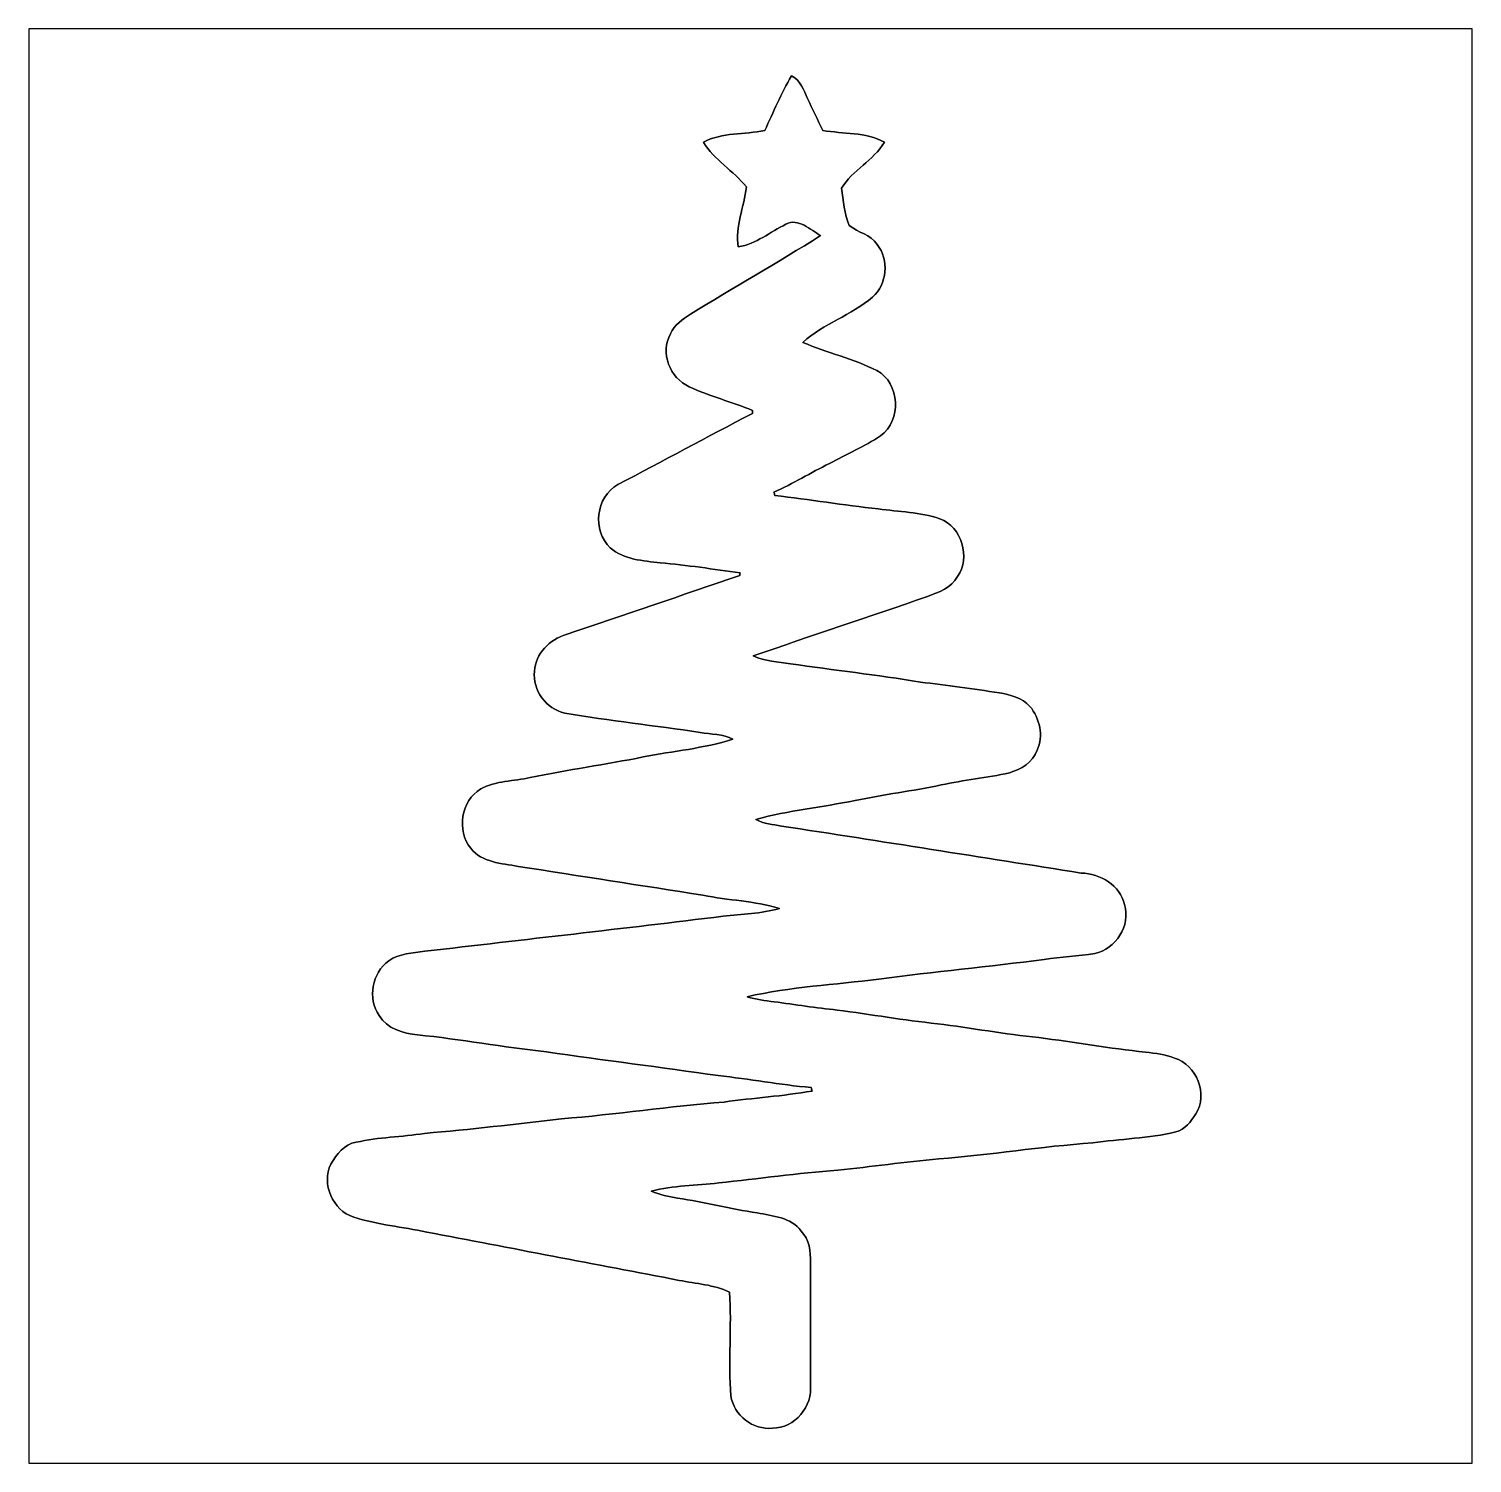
# Model space of a CAD drawing. Header units: centimetres. Extents: x -16.8 to 16.8, y -16.7 to 16.7.
import ezdxf

# ---------------------------------------------------------------- set-up
doc = ezdxf.new("R2010")
doc.units = ezdxf.units.CM
doc.header["$MEASUREMENT"] = 0
doc.layers.add('Layer 1', color=7, linetype='Continuous')

msp = doc.modelspace()

# ---------------------------------------------------------------- linework, layer by layer
at = {"layer": 'Layer 1', "color": 7}
for points, knots in [([(-16.77458, 16.66875), (-16.77458, 16.66875), (16.77458, 16.66875), (16.77458, 16.66875), (16.77458, 16.66875), (16.77458, 16.66875), (16.77458, -16.66875), (16.77458, -16.66875), (16.77458, -16.66875), (16.77458, -16.66875), (-16.77458, -16.66875), (-16.77458, -16.66875), (-16.77458, -16.66875), (-16.77458, -16.66875), (-16.77458, 16.66875), (-16.77458, 16.66875), (-16.77458, 16.66875), (-16.77458, 16.66875), (-16.77458, 16.66875), (-16.77458, 16.66875)], [0, 0, 0, 0, 0.16666667, 0.16666667, 0.16666667, 0.16666667, 0.33333333, 0.33333333, 0.33333333, 0.33333333, 0.5, 0.5, 0.5, 0.5, 0.66666667, 0.66666667, 0.66666667, 0.66666667, 1, 1, 1, 1]), ([(0.95603, 15.57479), (0.70485, 15.17403), (0.53622, 14.73094), (0.33126, 14.3069), (0.33126, 14.3069), (-0.14041, 14.20989), (-0.66005, 14.26633), (-1.09502, 14.03597), (-1.09502, 14.03597), (-0.84314, 13.61652), (-0.39546, 13.37381), (-0.0949, 12.99422), (-0.0949, 12.99422), (-0.14923, 12.53172), (-0.36477, 12.06994), (-0.28363, 11.60004), (-0.28363, 11.60004), (0.13123, 11.66848), (0.4572, 11.94858), (0.82515, 12.12815), (0.82515, 12.12815), (1.10737, 12.28549), (1.39947, 11.99586), (1.62701, 11.86251), (1.62701, 11.86251), (0.63288, 11.23315), (-0.39476, 10.65812), (-1.39347, 10.03582), (-1.39347, 10.03582), (-1.57515, 9.91658), (-1.77165, 9.79241), (-1.85773, 9.5818), (-1.85773, 9.5818), (-2.10749, 9.14823), (-1.87396, 8.54992), (-1.42487, 8.35166), (-1.42487, 8.35166), (-0.94968, 8.12835), (-0.43674, 7.99677), (0.04974, 7.79956), (0.04974, 7.79956), (0.04798, 7.78157), (0.04445, 7.74559), (0.04269, 7.72795), (0.04269, 7.72795), (-1.00365, 7.18679), (-2.03764, 6.62058), (-3.08398, 6.07871), (-3.08398, 6.07871), (-3.59375, 5.77991), (-3.68618, 5.01509), (-3.26143, 4.60587), (-3.26143, 4.60587), (-2.94287, 4.32823), (-2.49731, 4.3053), (-2.09726, 4.25838), (-2.09726, 4.25838), (-1.47602, 4.20617), (-0.86007, 4.10774), (-0.24201, 4.02625), (-0.24201, 4.02625), (-0.24342, 4.00967), (-0.24624, 3.97616), (-0.2473, 3.95923), (-0.2473, 3.95923), (-1.59526, 3.50767), (-2.93934, 3.04483), (-4.28696, 2.59362), (-4.28696, 2.59362), (-4.66302, 2.4765), (-4.99851, 2.14912), (-5.02179, 1.74061), (-5.02179, 1.74061), (-5.06977, 1.29681), (-4.75227, 0.85866), (-4.31729, 0.76659), (-4.31729, 0.76659), (-3.27343, 0.58103), (-2.21756, 0.47696), (-1.17016, 0.31433), (-1.17016, 0.31433), (-0.91687, 0.26952), (-0.64206, 0.28258), (-0.40958, 0.15734), (-0.40958, 0.15734), (-1.0855, -0.05644), (-1.79881, -0.11818), (-2.49238, -0.25435), (-2.49238, -0.25435), (-3.3655, -0.43039), (-4.24815, -0.55351), (-5.12022, -0.73589), (-5.12022, -0.73589), (-5.50192, -0.81986), (-5.91996, -0.80363), (-6.26921, -0.99801), (-6.26921, -0.99801), (-6.73206, -1.27035), (-6.83683, -1.96603), (-6.50346, -2.37561), (-6.50346, -2.37561), (-6.23958, -2.71321), (-5.78838, -2.72521), (-5.40244, -2.79788), (-5.40244, -2.79788), (-3.97051, -3.02331), (-2.53753, -3.23921), (-1.10631, -3.47028), (-1.10631, -3.47028), (-0.51611, -3.58669), (0.09313, -3.60045), (0.67134, -3.77578), (0.67134, -3.77578), (0.24589, -3.89749), (-0.19897, -3.91231), (-0.63641, -3.95711), (-0.63641, -3.95711), (-2.94675, -4.24215), (-5.25992, -4.50144), (-7.57238, -4.77097), (-7.57238, -4.77097), (-7.85566, -4.81789), (-8.16857, -4.81789), (-8.41022, -4.99322), (-8.41022, -4.99322), (-8.79722, -5.27297), (-8.91187, -5.87163), (-8.62859, -6.26357), (-8.62859, -6.26357), (-8.45467, -6.57613), (-8.06944, -6.67808), (-7.73924, -6.71513), (-7.73924, -6.71513), (-6.737, -6.81284), (-5.7464, -7.0037), (-4.74486, -7.10812), (-4.74486, -7.10812), (-3.41595, -7.30638), (-2.08209, -7.46372), (-0.75318, -7.66233), (-0.75318, -7.66233), (-0.02999, -7.73748), (0.68545, -7.87259), (1.4097, -7.93926), (1.4097, -7.93926), (1.41534, -7.95937), (1.42628, -7.99959), (1.43193, -8.0197), (1.43193, -8.0197), (0.75389, -8.13894), (0.06562, -8.17915), (-0.6156, -8.27511), (-0.6156, -8.27511), (-1.87784, -8.37071), (-3.12984, -8.56756), (-4.39208, -8.66493), (-4.39208, -8.66493), (-5.45324, -8.78593), (-6.51369, -8.91752), (-7.57837, -9.00359), (-7.57837, -9.00359), (-8.10542, -9.09038), (-8.64553, -9.08826), (-9.16658, -9.21138), (-9.16658, -9.21138), (-9.44598, -9.25124), (-9.6199, -9.49466), (-9.75642, -9.71656), (-9.75642, -9.71656), (-9.97656, -10.17376), (-9.71303, -10.79994), (-9.22338, -10.94775), (-9.22338, -10.94775), (-8.6741, -11.1319), (-8.0899, -11.17247), (-7.52687, -11.30018), (-7.52687, -11.30018), (-5.57001, -11.6713), (-3.61315, -12.04454), (-1.657, -12.41989), (-1.657, -12.41989), (-1.26683, -12.49821), (-0.84843, -12.52114), (-0.4886, -12.69259), (-0.4886, -12.69259), (-0.43039, -13.49481), (-0.52529, -14.30479), (-0.45649, -15.10806), (-0.45649, -15.10806), (-0.38947, -15.55009), (0.06456, -15.91028), (0.51047, -15.85419), (0.51047, -15.85419), (1.03011, -15.87041), (1.45486, -15.33948), (1.39241, -14.83572), (1.39241, -14.83572), (1.39771, -13.89415), (1.39559, -12.95224), (1.39277, -12.01103), (1.39277, -12.01103), (1.40229, -11.75103), (1.36807, -11.46916), (1.17863, -11.27372), (1.17863, -11.27372), (0.94298, -10.95269), (0.51541, -10.92518), (0.1584, -10.85144), (0.1584, -10.85144), (-0.46426, -10.76219), (-1.07386, -10.60168), (-1.6958, -10.50925), (-1.6958, -10.50925), (-1.90324, -10.47538), (-2.11173, -10.43305), (-2.3054, -10.35015), (-2.3054, -10.35015), (-1.79634, -10.2048), (-1.26048, -10.22526), (-0.73942, -10.15647), (-0.73942, -10.15647), (0.18309, -10.05699), (1.10278, -9.92752), (2.02812, -9.86014), (2.02812, -9.86014), (2.81129, -9.77547), (3.59234, -9.67281), (4.37586, -9.59379), (4.37586, -9.59379), (5.57248, -9.50877), (6.75781, -9.30663), (7.95479, -9.22514), (7.95479, -9.22514), (8.59719, -9.12812), (9.25301, -9.12495), (9.88554, -8.96902), (9.88554, -8.96902), (10.10144, -8.91963), (10.23726, -8.72772), (10.34979, -8.55239), (10.34979, -8.55239), (10.64366, -8.0959), (10.36779, -7.41292), (9.85873, -7.25382), (9.85873, -7.25382), (9.6453, -7.16527), (9.41141, -7.14834), (9.18527, -7.11482), (9.18527, -7.11482), (8.35378, -7.02874), (7.52934, -6.88834), (6.70172, -6.77545), (6.70172, -6.77545), (5.9122, -6.69925), (5.13151, -6.55461), (4.34516, -6.45442), (4.34516, -6.45442), (3.56588, -6.37469), (2.79365, -6.23782), (2.01683, -6.13692), (2.01683, -6.13692), (1.52506, -6.0893), (1.03787, -6.00781), (0.54786, -5.94607), (0.54786, -5.94607), (0.33761, -5.91749), (0.12382, -5.89562), (-0.07796, -5.82754), (-0.07796, -5.82754), (0.92639, -5.59647), (1.96144, -5.5499), (2.98132, -5.41726), (2.98132, -5.41726), (4.26085, -5.24439), (5.54743, -5.13362), (6.8266, -4.959), (6.8266, -4.959), (7.21677, -4.89832), (7.61294, -4.89162), (8.00206, -4.82283), (8.00206, -4.82283), (8.49066, -4.72193), (8.84555, -4.17266), (8.69421, -3.68688), (8.69421, -3.68688), (8.59402, -3.23427), (8.12941, -2.96686), (7.6902, -2.95346), (7.6902, -2.95346), (5.36751, -2.58621), (3.04553, -2.21756), (0.72143, -1.8602), (0.72143, -1.8602), (0.52035, -1.82421), (0.30621, -1.81434), (0.127, -1.70674), (0.127, -1.70674), (0.88194, -1.4986), (1.66441, -1.42134), (2.43029, -1.26683), (2.43029, -1.26683), (3.09457, -1.12818), (3.76837, -1.04563), (4.4323, -0.90488), (4.4323, -0.90488), (4.95759, -0.78987), (5.49557, -0.74577), (6.01909, -0.62054), (6.01909, -0.62054), (6.2932, -0.54575), (6.55779, -0.37747), (6.66115, -0.09913), (6.66115, -0.09913), (6.81849, 0.2346), (6.7243, 0.64523), (6.49499, 0.9211), (6.49499, 0.9211), (6.32072, 1.12642), (6.03709, 1.18745), (5.7852, 1.23684), (5.7852, 1.23684), (5.17419, 1.3275), (4.56177, 1.40935), (3.94899, 1.48661), (3.94899, 1.48661), (2.94569, 1.65382), (1.93463, 1.76142), (0.92957, 1.91276), (0.92957, 1.91276), (0.63994, 1.95968), (0.33373, 1.96674), (0.06421, 2.09338), (0.06421, 2.09338), (1.41146, 2.55905), (2.76154, 3.01378), (4.11127, 3.47204), (4.11127, 3.47204), (4.36845, 3.57752), (4.67466, 3.66959), (4.81118, 3.93629), (4.81118, 3.93629), (5.12233, 4.38009), (4.91349, 5.09094), (4.40302, 5.28391), (4.40302, 5.28391), (3.93982, 5.43278), (3.44911, 5.44936), (2.96968, 5.50898), (2.96968, 5.50898), (2.16641, 5.60176), (1.36737, 5.72805), (0.5648, 5.82436), (0.5648, 5.82436), (0.55986, 5.84376), (0.54963, 5.88292), (0.54469, 5.90268), (0.54469, 5.90268), (0.98884, 6.096), (1.39947, 6.356), (1.83621, 6.56414), (1.83621, 6.56414), (2.22814, 6.78639), (2.64795, 6.95819), (3.02436, 7.20725), (3.02436, 7.20725), (3.51472, 7.56708), (3.47733, 8.43174), (2.93934, 8.72561), (2.93934, 8.72561), (2.39148, 9.00818), (1.77906, 9.13377), (1.21638, 9.38248), (1.21638, 9.38248), (1.69404, 9.81569), (2.34597, 10.00972), (2.83316, 10.43199), (2.83316, 10.43199), (3.18064, 10.7315), (3.22192, 11.30053), (2.94675, 11.66001), (2.94675, 11.66001), (2.79435, 11.88896), (2.49414, 11.92812), (2.29694, 12.10204), (2.29694, 12.10204), (2.17664, 12.37262), (2.15441, 12.67601), (2.11596, 12.96564), (2.11596, 12.96564), (2.36996, 13.38968), (2.86138, 13.60558), (3.1115, 14.03526), (3.1115, 14.03526), (2.67829, 14.27621), (2.15441, 14.22118), (1.68028, 14.30902), (1.68028, 14.30902), (1.56527, 14.55632), (1.43792, 14.79797), (1.32786, 15.04774), (1.32786, 15.04774), (1.23966, 15.24388), (1.16417, 15.4746), (0.95603, 15.57479)], [0, 0, 0, 0, 0.00980392, 0.00980392, 0.00980392, 0.00980392, 0.01960784, 0.01960784, 0.01960784, 0.01960784, 0.02941176, 0.02941176, 0.02941176, 0.02941176, 0.03921569, 0.03921569, 0.03921569, 0.03921569, 0.04901961, 0.04901961, 0.04901961, 0.04901961, 0.05882353, 0.05882353, 0.05882353, 0.05882353, 0.06862745, 0.06862745, 0.06862745, 0.06862745, 0.07843137, 0.07843137, 0.07843137, 0.07843137, 0.08823529, 0.08823529, 0.08823529, 0.08823529, 0.09803922, 0.09803922, 0.09803922, 0.09803922, 0.10784314, 0.10784314, 0.10784314, 0.10784314, 0.11764706, 0.11764706, 0.11764706, 0.11764706, 0.12745098, 0.12745098, 0.12745098, 0.12745098, 0.1372549, 0.1372549, 0.1372549, 0.1372549, 0.14705882, 0.14705882, 0.14705882, 0.14705882, 0.15686275, 0.15686275, 0.15686275, 0.15686275, 0.16666667, 0.16666667, 0.16666667, 0.16666667, 0.17647059, 0.17647059, 0.17647059, 0.17647059, 0.18627451, 0.18627451, 0.18627451, 0.18627451, 0.19607843, 0.19607843, 0.19607843, 0.19607843, 0.20588235, 0.20588235, 0.20588235, 0.20588235, 0.21568627, 0.21568627, 0.21568627, 0.21568627, 0.2254902, 0.2254902, 0.2254902, 0.2254902, 0.23529412, 0.23529412, 0.23529412, 0.23529412, 0.24509804, 0.24509804, 0.24509804, 0.24509804, 0.25490196, 0.25490196, 0.25490196, 0.25490196, 0.26470588, 0.26470588, 0.26470588, 0.26470588, 0.2745098, 0.2745098, 0.2745098, 0.2745098, 0.28431373, 0.28431373, 0.28431373, 0.28431373, 0.29411765, 0.29411765, 0.29411765, 0.29411765, 0.30392157, 0.30392157, 0.30392157, 0.30392157, 0.31372549, 0.31372549, 0.31372549, 0.31372549, 0.32352941, 0.32352941, 0.32352941, 0.32352941, 0.33333333, 0.33333333, 0.33333333, 0.33333333, 0.34313725, 0.34313725, 0.34313725, 0.34313725, 0.35294118, 0.35294118, 0.35294118, 0.35294118, 0.3627451, 0.3627451, 0.3627451, 0.3627451, 0.37254902, 0.37254902, 0.37254902, 0.37254902, 0.38235294, 0.38235294, 0.38235294, 0.38235294, 0.39215686, 0.39215686, 0.39215686, 0.39215686, 0.40196078, 0.40196078, 0.40196078, 0.40196078, 0.41176471, 0.41176471, 0.41176471, 0.41176471, 0.42156863, 0.42156863, 0.42156863, 0.42156863, 0.43137255, 0.43137255, 0.43137255, 0.43137255, 0.44117647, 0.44117647, 0.44117647, 0.44117647, 0.45098039, 0.45098039, 0.45098039, 0.45098039, 0.46078431, 0.46078431, 0.46078431, 0.46078431, 0.47058824, 0.47058824, 0.47058824, 0.47058824, 0.48039216, 0.48039216, 0.48039216, 0.48039216, 0.49019608, 0.49019608, 0.49019608, 0.49019608, 0.5, 0.5, 0.5, 0.5, 0.50980392, 0.50980392, 0.50980392, 0.50980392, 0.51960784, 0.51960784, 0.51960784, 0.51960784, 0.52941176, 0.52941176, 0.52941176, 0.52941176, 0.53921569, 0.53921569, 0.53921569, 0.53921569, 0.54901961, 0.54901961, 0.54901961, 0.54901961, 0.55882353, 0.55882353, 0.55882353, 0.55882353, 0.56862745, 0.56862745, 0.56862745, 0.56862745, 0.57843137, 0.57843137, 0.57843137, 0.57843137, 0.58823529, 0.58823529, 0.58823529, 0.58823529, 0.59803922, 0.59803922, 0.59803922, 0.59803922, 0.60784314, 0.60784314, 0.60784314, 0.60784314, 0.61764706, 0.61764706, 0.61764706, 0.61764706, 0.62745098, 0.62745098, 0.62745098, 0.62745098, 0.6372549, 0.6372549, 0.6372549, 0.6372549, 0.64705882, 0.64705882, 0.64705882, 0.64705882, 0.65686275, 0.65686275, 0.65686275, 0.65686275, 0.66666667, 0.66666667, 0.66666667, 0.66666667, 0.67647059, 0.67647059, 0.67647059, 0.67647059, 0.68627451, 0.68627451, 0.68627451, 0.68627451, 0.69607843, 0.69607843, 0.69607843, 0.69607843, 0.70588235, 0.70588235, 0.70588235, 0.70588235, 0.71568627, 0.71568627, 0.71568627, 0.71568627, 0.7254902, 0.7254902, 0.7254902, 0.7254902, 0.73529412, 0.73529412, 0.73529412, 0.73529412, 0.74509804, 0.74509804, 0.74509804, 0.74509804, 0.75490196, 0.75490196, 0.75490196, 0.75490196, 0.76470588, 0.76470588, 0.76470588, 0.76470588, 0.7745098, 0.7745098, 0.7745098, 0.7745098, 0.78431373, 0.78431373, 0.78431373, 0.78431373, 0.79411765, 0.79411765, 0.79411765, 0.79411765, 0.80392157, 0.80392157, 0.80392157, 0.80392157, 0.81372549, 0.81372549, 0.81372549, 0.81372549, 0.82352941, 0.82352941, 0.82352941, 0.82352941, 0.83333333, 0.83333333, 0.83333333, 0.83333333, 0.84313725, 0.84313725, 0.84313725, 0.84313725, 0.85294118, 0.85294118, 0.85294118, 0.85294118, 0.8627451, 0.8627451, 0.8627451, 0.8627451, 0.87254902, 0.87254902, 0.87254902, 0.87254902, 0.88235294, 0.88235294, 0.88235294, 0.88235294, 0.89215686, 0.89215686, 0.89215686, 0.89215686, 0.90196078, 0.90196078, 0.90196078, 0.90196078, 0.91176471, 0.91176471, 0.91176471, 0.91176471, 0.92156863, 0.92156863, 0.92156863, 0.92156863, 0.93137255, 0.93137255, 0.93137255, 0.93137255, 0.94117647, 0.94117647, 0.94117647, 0.94117647, 0.95098039, 0.95098039, 0.95098039, 0.95098039, 0.96078431, 0.96078431, 0.96078431, 0.96078431, 0.97058824, 0.97058824, 0.97058824, 0.97058824, 0.98039216, 0.98039216, 0.98039216, 0.98039216, 1, 1, 1, 1])]:
    msp.add_open_spline(points, degree=3, knots=knots, dxfattribs=at)
at = {"layer": 'Layer 1', "color": 250}
msp.add_open_spline([(0.95603, 15.57479), (1.16417, 15.4746), (1.23966, 15.24388), (1.32786, 15.04774), (1.32786, 15.04774), (1.43792, 14.79797), (1.56527, 14.55632), (1.68028, 14.30902), (1.68028, 14.30902), (2.15441, 14.22118), (2.67829, 14.27621), (3.1115, 14.03526), (3.1115, 14.03526), (2.86138, 13.60558), (2.36996, 13.38968), (2.11596, 12.96564), (2.11596, 12.96564), (2.15441, 12.67601), (2.17664, 12.37262), (2.29694, 12.10204), (2.29694, 12.10204), (2.49414, 11.92812), (2.79435, 11.88896), (2.94675, 11.66001), (2.94675, 11.66001), (3.22192, 11.30053), (3.18064, 10.7315), (2.83316, 10.43199), (2.83316, 10.43199), (2.34597, 10.00972), (1.69404, 9.81569), (1.21638, 9.38248), (1.21638, 9.38248), (1.77906, 9.13377), (2.39148, 9.00818), (2.93934, 8.72561), (2.93934, 8.72561), (3.47733, 8.43174), (3.51472, 7.56708), (3.02436, 7.20725), (3.02436, 7.20725), (2.64795, 6.95819), (2.22814, 6.78639), (1.83621, 6.56414), (1.83621, 6.56414), (1.39947, 6.356), (0.98884, 6.096), (0.54469, 5.90268), (0.54469, 5.90268), (0.54963, 5.88292), (0.55986, 5.84376), (0.5648, 5.82436), (0.5648, 5.82436), (1.36737, 5.72805), (2.16641, 5.60176), (2.96968, 5.50898), (2.96968, 5.50898), (3.44911, 5.44936), (3.93982, 5.43278), (4.40302, 5.28391), (4.40302, 5.28391), (4.91349, 5.09094), (5.12233, 4.38009), (4.81118, 3.93629), (4.81118, 3.93629), (4.67466, 3.66959), (4.36845, 3.57752), (4.11127, 3.47204), (4.11127, 3.47204), (2.76154, 3.01378), (1.41146, 2.55905), (0.06421, 2.09338), (0.06421, 2.09338), (0.33373, 1.96674), (0.63994, 1.95968), (0.92957, 1.91276), (0.92957, 1.91276), (1.93463, 1.76142), (2.94569, 1.65382), (3.94899, 1.48661), (3.94899, 1.48661), (4.56177, 1.40935), (5.17419, 1.3275), (5.7852, 1.23684), (5.7852, 1.23684), (6.03709, 1.18745), (6.32072, 1.12642), (6.49499, 0.9211), (6.49499, 0.9211), (6.7243, 0.64523), (6.81849, 0.2346), (6.66115, -0.09913), (6.66115, -0.09913), (6.55779, -0.37747), (6.2932, -0.54575), (6.01909, -0.62054), (6.01909, -0.62054), (5.49557, -0.74577), (4.95759, -0.78987), (4.4323, -0.90488), (4.4323, -0.90488), (3.76837, -1.04563), (3.09457, -1.12818), (2.43029, -1.26683), (2.43029, -1.26683), (1.66441, -1.42134), (0.88194, -1.4986), (0.127, -1.70674), (0.127, -1.70674), (0.30621, -1.81434), (0.52035, -1.82421), (0.72143, -1.8602), (0.72143, -1.8602), (3.04553, -2.21756), (5.36751, -2.58621), (7.6902, -2.95346), (7.6902, -2.95346), (8.12941, -2.96686), (8.59402, -3.23427), (8.69421, -3.68688), (8.69421, -3.68688), (8.84555, -4.17266), (8.49066, -4.72193), (8.00206, -4.82283), (8.00206, -4.82283), (7.61294, -4.89162), (7.21677, -4.89832), (6.8266, -4.959), (6.8266, -4.959), (5.54743, -5.13362), (4.26085, -5.24439), (2.98132, -5.41726), (2.98132, -5.41726), (1.96144, -5.5499), (0.92639, -5.59647), (-0.07796, -5.82754), (-0.07796, -5.82754), (0.12382, -5.89562), (0.33761, -5.91749), (0.54786, -5.94607), (0.54786, -5.94607), (1.03787, -6.00781), (1.52506, -6.0893), (2.01683, -6.13692), (2.01683, -6.13692), (2.79365, -6.23782), (3.56588, -6.37469), (4.34516, -6.45442), (4.34516, -6.45442), (5.13151, -6.55461), (5.9122, -6.69925), (6.70172, -6.77545), (6.70172, -6.77545), (7.52934, -6.88834), (8.35378, -7.02874), (9.18527, -7.11482), (9.18527, -7.11482), (9.41141, -7.14834), (9.6453, -7.16527), (9.85873, -7.25382), (9.85873, -7.25382), (10.36779, -7.41292), (10.64366, -8.0959), (10.34979, -8.55239), (10.34979, -8.55239), (10.23726, -8.72772), (10.10144, -8.91963), (9.88554, -8.96902), (9.88554, -8.96902), (9.25301, -9.12495), (8.59719, -9.12812), (7.95479, -9.22514), (7.95479, -9.22514), (6.75781, -9.30663), (5.57248, -9.50877), (4.37586, -9.59379), (4.37586, -9.59379), (3.59234, -9.67281), (2.81129, -9.77547), (2.02812, -9.86014), (2.02812, -9.86014), (1.10278, -9.92752), (0.18309, -10.05699), (-0.73942, -10.15647), (-0.73942, -10.15647), (-1.26048, -10.22526), (-1.79634, -10.2048), (-2.3054, -10.35015), (-2.3054, -10.35015), (-2.11173, -10.43305), (-1.90324, -10.47538), (-1.6958, -10.50925), (-1.6958, -10.50925), (-1.07386, -10.60168), (-0.46426, -10.76219), (0.1584, -10.85144), (0.1584, -10.85144), (0.51541, -10.92518), (0.94298, -10.95269), (1.17863, -11.27372), (1.17863, -11.27372), (1.36807, -11.46916), (1.40229, -11.75103), (1.39277, -12.01103), (1.39277, -12.01103), (1.39559, -12.95224), (1.39771, -13.89415), (1.39241, -14.83572), (1.39241, -14.83572), (1.45486, -15.33948), (1.03011, -15.87041), (0.51047, -15.85419), (0.51047, -15.85419), (0.06456, -15.91028), (-0.38947, -15.55009), (-0.45649, -15.10806), (-0.45649, -15.10806), (-0.52529, -14.30479), (-0.43039, -13.49481), (-0.4886, -12.69259), (-0.4886, -12.69259), (-0.84843, -12.52114), (-1.26683, -12.49821), (-1.657, -12.41989), (-1.657, -12.41989), (-3.61315, -12.04454), (-5.57001, -11.6713), (-7.52687, -11.30018), (-7.52687, -11.30018), (-8.0899, -11.17247), (-8.6741, -11.1319), (-9.22338, -10.94775), (-9.22338, -10.94775), (-9.71303, -10.79994), (-9.97656, -10.17376), (-9.75642, -9.71656), (-9.75642, -9.71656), (-9.6199, -9.49466), (-9.44598, -9.25124), (-9.16658, -9.21138), (-9.16658, -9.21138), (-8.64553, -9.08826), (-8.10542, -9.09038), (-7.57837, -9.00359), (-7.57837, -9.00359), (-6.51369, -8.91752), (-5.45324, -8.78593), (-4.39208, -8.66493), (-4.39208, -8.66493), (-3.12984, -8.56756), (-1.87784, -8.37071), (-0.6156, -8.27511), (-0.6156, -8.27511), (0.06562, -8.17915), (0.75389, -8.13894), (1.43193, -8.0197), (1.43193, -8.0197), (1.42628, -7.99959), (1.41534, -7.95937), (1.4097, -7.93926), (1.4097, -7.93926), (0.68545, -7.87259), (-0.02999, -7.73748), (-0.75318, -7.66233), (-0.75318, -7.66233), (-2.08209, -7.46372), (-3.41595, -7.30638), (-4.74486, -7.10812), (-4.74486, -7.10812), (-5.7464, -7.0037), (-6.737, -6.81284), (-7.73924, -6.71513), (-7.73924, -6.71513), (-8.06944, -6.67808), (-8.45467, -6.57613), (-8.62859, -6.26357), (-8.62859, -6.26357), (-8.91187, -5.87163), (-8.79722, -5.27297), (-8.41022, -4.99322), (-8.41022, -4.99322), (-8.16857, -4.81789), (-7.85566, -4.81789), (-7.57238, -4.77097), (-7.57238, -4.77097), (-5.25992, -4.50144), (-2.94675, -4.24215), (-0.63641, -3.95711), (-0.63641, -3.95711), (-0.19897, -3.91231), (0.24589, -3.89749), (0.67134, -3.77578), (0.67134, -3.77578), (0.09313, -3.60045), (-0.51611, -3.58669), (-1.10631, -3.47028), (-1.10631, -3.47028), (-2.53753, -3.23921), (-3.97051, -3.02331), (-5.40244, -2.79788), (-5.40244, -2.79788), (-5.78838, -2.72521), (-6.23958, -2.71321), (-6.50346, -2.37561), (-6.50346, -2.37561), (-6.83683, -1.96603), (-6.73206, -1.27035), (-6.26921, -0.99801), (-6.26921, -0.99801), (-5.91996, -0.80363), (-5.50192, -0.81986), (-5.12022, -0.73589), (-5.12022, -0.73589), (-4.24815, -0.55351), (-3.3655, -0.43039), (-2.49238, -0.25435), (-2.49238, -0.25435), (-1.79881, -0.11818), (-1.0855, -0.05644), (-0.40958, 0.15734), (-0.40958, 0.15734), (-0.64206, 0.28258), (-0.91687, 0.26952), (-1.17016, 0.31433), (-1.17016, 0.31433), (-2.21756, 0.47696), (-3.27343, 0.58103), (-4.31729, 0.76659), (-4.31729, 0.76659), (-4.75227, 0.85866), (-5.06977, 1.29681), (-5.02179, 1.74061), (-5.02179, 1.74061), (-4.99851, 2.14912), (-4.66302, 2.4765), (-4.28696, 2.59362), (-4.28696, 2.59362), (-2.93934, 3.04483), (-1.59526, 3.50767), (-0.2473, 3.95923), (-0.2473, 3.95923), (-0.24624, 3.97616), (-0.24342, 4.00967), (-0.24201, 4.02625), (-0.24201, 4.02625), (-0.86007, 4.10774), (-1.47602, 4.20617), (-2.09726, 4.25838), (-2.09726, 4.25838), (-2.49731, 4.3053), (-2.94287, 4.32823), (-3.26143, 4.60587), (-3.26143, 4.60587), (-3.68618, 5.01509), (-3.59375, 5.77991), (-3.08398, 6.07871), (-3.08398, 6.07871), (-2.03764, 6.62058), (-1.00365, 7.18679), (0.04269, 7.72795), (0.04269, 7.72795), (0.04445, 7.74559), (0.04798, 7.78157), (0.04974, 7.79956), (0.04974, 7.79956), (-0.43674, 7.99677), (-0.94968, 8.12835), (-1.42487, 8.35166), (-1.42487, 8.35166), (-1.87396, 8.54992), (-2.10749, 9.14823), (-1.85773, 9.5818), (-1.85773, 9.5818), (-1.77165, 9.79241), (-1.57515, 9.91658), (-1.39347, 10.03582), (-1.39347, 10.03582), (-0.39476, 10.65812), (0.63288, 11.23315), (1.62701, 11.86251), (1.62701, 11.86251), (1.39947, 11.99586), (1.10737, 12.28549), (0.82515, 12.12815), (0.82515, 12.12815), (0.4572, 11.94858), (0.13123, 11.66848), (-0.28363, 11.60004), (-0.28363, 11.60004), (-0.36477, 12.06994), (-0.14923, 12.53172), (-0.0949, 12.99422), (-0.0949, 12.99422), (-0.39546, 13.37381), (-0.84314, 13.61652), (-1.09502, 14.03597), (-1.09502, 14.03597), (-0.66005, 14.26633), (-0.14041, 14.20989), (0.33126, 14.3069), (0.33126, 14.3069), (0.53622, 14.73094), (0.70485, 15.17403), (0.95603, 15.57479)], degree=3, knots=[0, 0, 0, 0, 0.00980392, 0.00980392, 0.00980392, 0.00980392, 0.01960784, 0.01960784, 0.01960784, 0.01960784, 0.02941176, 0.02941176, 0.02941176, 0.02941176, 0.03921569, 0.03921569, 0.03921569, 0.03921569, 0.04901961, 0.04901961, 0.04901961, 0.04901961, 0.05882353, 0.05882353, 0.05882353, 0.05882353, 0.06862745, 0.06862745, 0.06862745, 0.06862745, 0.07843137, 0.07843137, 0.07843137, 0.07843137, 0.08823529, 0.08823529, 0.08823529, 0.08823529, 0.09803922, 0.09803922, 0.09803922, 0.09803922, 0.10784314, 0.10784314, 0.10784314, 0.10784314, 0.11764706, 0.11764706, 0.11764706, 0.11764706, 0.12745098, 0.12745098, 0.12745098, 0.12745098, 0.1372549, 0.1372549, 0.1372549, 0.1372549, 0.14705882, 0.14705882, 0.14705882, 0.14705882, 0.15686275, 0.15686275, 0.15686275, 0.15686275, 0.16666667, 0.16666667, 0.16666667, 0.16666667, 0.17647059, 0.17647059, 0.17647059, 0.17647059, 0.18627451, 0.18627451, 0.18627451, 0.18627451, 0.19607843, 0.19607843, 0.19607843, 0.19607843, 0.20588235, 0.20588235, 0.20588235, 0.20588235, 0.21568627, 0.21568627, 0.21568627, 0.21568627, 0.2254902, 0.2254902, 0.2254902, 0.2254902, 0.23529412, 0.23529412, 0.23529412, 0.23529412, 0.24509804, 0.24509804, 0.24509804, 0.24509804, 0.25490196, 0.25490196, 0.25490196, 0.25490196, 0.26470588, 0.26470588, 0.26470588, 0.26470588, 0.2745098, 0.2745098, 0.2745098, 0.2745098, 0.28431373, 0.28431373, 0.28431373, 0.28431373, 0.29411765, 0.29411765, 0.29411765, 0.29411765, 0.30392157, 0.30392157, 0.30392157, 0.30392157, 0.31372549, 0.31372549, 0.31372549, 0.31372549, 0.32352941, 0.32352941, 0.32352941, 0.32352941, 0.33333333, 0.33333333, 0.33333333, 0.33333333, 0.34313725, 0.34313725, 0.34313725, 0.34313725, 0.35294118, 0.35294118, 0.35294118, 0.35294118, 0.3627451, 0.3627451, 0.3627451, 0.3627451, 0.37254902, 0.37254902, 0.37254902, 0.37254902, 0.38235294, 0.38235294, 0.38235294, 0.38235294, 0.39215686, 0.39215686, 0.39215686, 0.39215686, 0.40196078, 0.40196078, 0.40196078, 0.40196078, 0.41176471, 0.41176471, 0.41176471, 0.41176471, 0.42156863, 0.42156863, 0.42156863, 0.42156863, 0.43137255, 0.43137255, 0.43137255, 0.43137255, 0.44117647, 0.44117647, 0.44117647, 0.44117647, 0.45098039, 0.45098039, 0.45098039, 0.45098039, 0.46078431, 0.46078431, 0.46078431, 0.46078431, 0.47058824, 0.47058824, 0.47058824, 0.47058824, 0.48039216, 0.48039216, 0.48039216, 0.48039216, 0.49019608, 0.49019608, 0.49019608, 0.49019608, 0.5, 0.5, 0.5, 0.5, 0.50980392, 0.50980392, 0.50980392, 0.50980392, 0.51960784, 0.51960784, 0.51960784, 0.51960784, 0.52941176, 0.52941176, 0.52941176, 0.52941176, 0.53921569, 0.53921569, 0.53921569, 0.53921569, 0.54901961, 0.54901961, 0.54901961, 0.54901961, 0.55882353, 0.55882353, 0.55882353, 0.55882353, 0.56862745, 0.56862745, 0.56862745, 0.56862745, 0.57843137, 0.57843137, 0.57843137, 0.57843137, 0.58823529, 0.58823529, 0.58823529, 0.58823529, 0.59803922, 0.59803922, 0.59803922, 0.59803922, 0.60784314, 0.60784314, 0.60784314, 0.60784314, 0.61764706, 0.61764706, 0.61764706, 0.61764706, 0.62745098, 0.62745098, 0.62745098, 0.62745098, 0.6372549, 0.6372549, 0.6372549, 0.6372549, 0.64705882, 0.64705882, 0.64705882, 0.64705882, 0.65686275, 0.65686275, 0.65686275, 0.65686275, 0.66666667, 0.66666667, 0.66666667, 0.66666667, 0.67647059, 0.67647059, 0.67647059, 0.67647059, 0.68627451, 0.68627451, 0.68627451, 0.68627451, 0.69607843, 0.69607843, 0.69607843, 0.69607843, 0.70588235, 0.70588235, 0.70588235, 0.70588235, 0.71568627, 0.71568627, 0.71568627, 0.71568627, 0.7254902, 0.7254902, 0.7254902, 0.7254902, 0.73529412, 0.73529412, 0.73529412, 0.73529412, 0.74509804, 0.74509804, 0.74509804, 0.74509804, 0.75490196, 0.75490196, 0.75490196, 0.75490196, 0.76470588, 0.76470588, 0.76470588, 0.76470588, 0.7745098, 0.7745098, 0.7745098, 0.7745098, 0.78431373, 0.78431373, 0.78431373, 0.78431373, 0.79411765, 0.79411765, 0.79411765, 0.79411765, 0.80392157, 0.80392157, 0.80392157, 0.80392157, 0.81372549, 0.81372549, 0.81372549, 0.81372549, 0.82352941, 0.82352941, 0.82352941, 0.82352941, 0.83333333, 0.83333333, 0.83333333, 0.83333333, 0.84313725, 0.84313725, 0.84313725, 0.84313725, 0.85294118, 0.85294118, 0.85294118, 0.85294118, 0.8627451, 0.8627451, 0.8627451, 0.8627451, 0.87254902, 0.87254902, 0.87254902, 0.87254902, 0.88235294, 0.88235294, 0.88235294, 0.88235294, 0.89215686, 0.89215686, 0.89215686, 0.89215686, 0.90196078, 0.90196078, 0.90196078, 0.90196078, 0.91176471, 0.91176471, 0.91176471, 0.91176471, 0.92156863, 0.92156863, 0.92156863, 0.92156863, 0.93137255, 0.93137255, 0.93137255, 0.93137255, 0.94117647, 0.94117647, 0.94117647, 0.94117647, 0.95098039, 0.95098039, 0.95098039, 0.95098039, 0.96078431, 0.96078431, 0.96078431, 0.96078431, 0.97058824, 0.97058824, 0.97058824, 0.97058824, 0.98039216, 0.98039216, 0.98039216, 0.98039216, 1, 1, 1, 1], dxfattribs=at)

doc.saveas('drawing.dxf')
